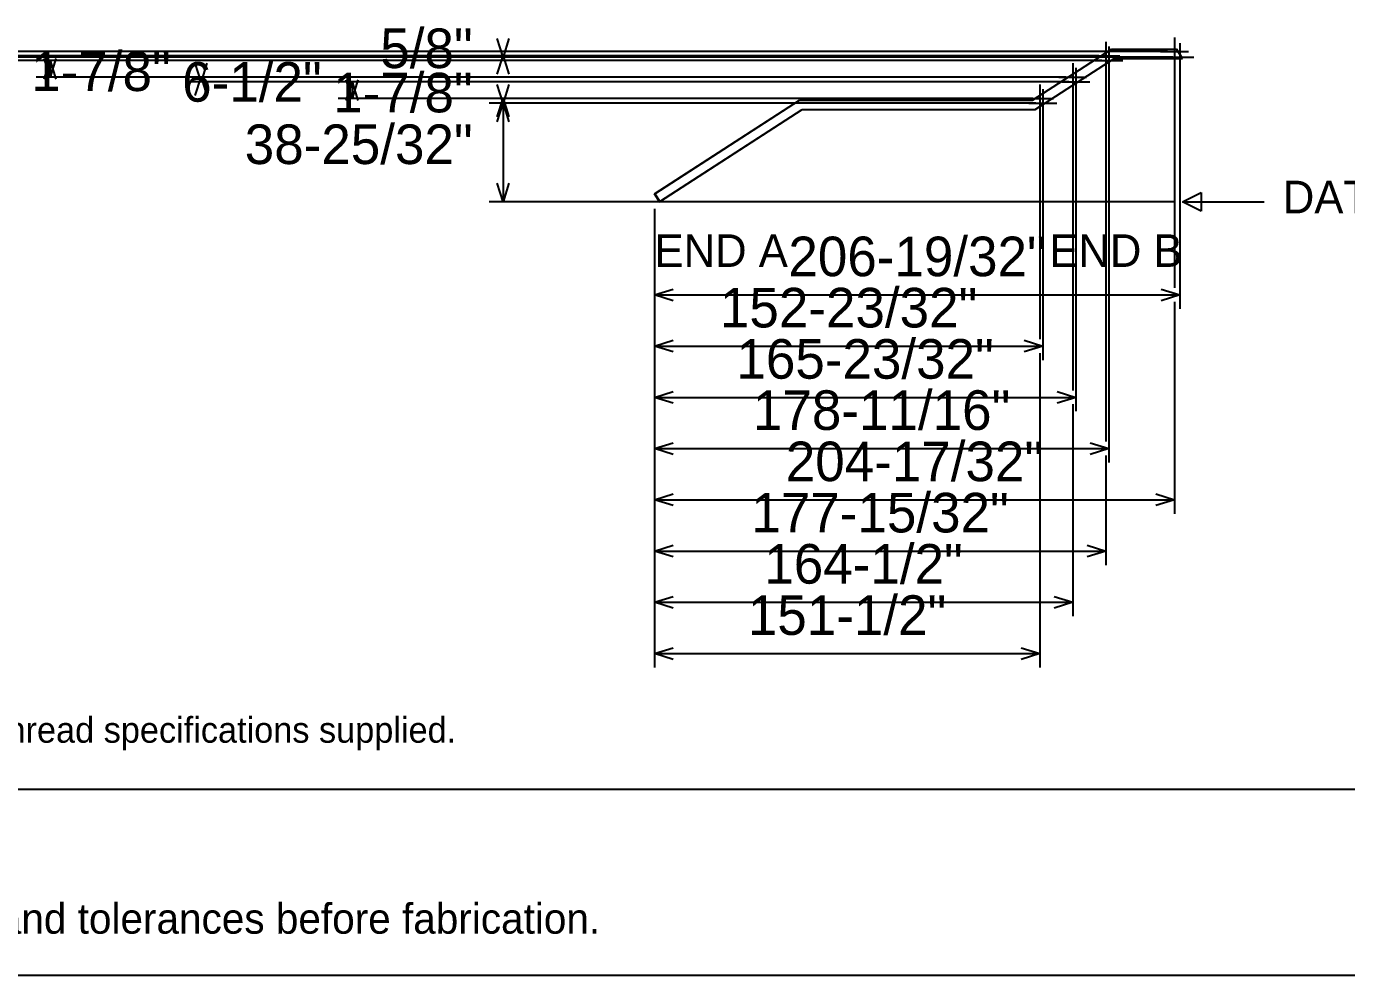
# Model space of a CAD drawing. Header units: inches. Extents: x 31 to 2213, y 31 to 1421.
# Drawn here: x 557 to 1076, y 31 to 405 of the extents above; entities that cross this region are included whole.
import ezdxf
from ezdxf.enums import TextEntityAlignment as Align

# ---------------------------------------------------------------- set-up
doc = ezdxf.new("R2010")
doc.units = ezdxf.units.IN
doc.header["$MEASUREMENT"] = 0

msp = doc.modelspace()

# ---------------------------------------------------------------- linework, layer by layer
at = {"layer": 'ANNOTATION'}
for p, q in [((744.06, 392.61), (741.76, 399.95)), ((746.35, 399.95), (744.06, 392.61)), ((1008.17, 400.36), (1008.17, 389.36)), ((1005.42, 394.86), (382.28, 394.86)), ((981.11, 398.73), (981.11, 387.73)), ((982.34, 396.85), (982.34, 385.85)), ((1002.67, 394.86), (1013.67, 394.86)), ((1010.22, 398.11), (1010.22, 387.11)), ((978.36, 393.23), (382.28, 393.23)), ((1007.47, 392.61), (466.38, 392.61)), ((979.59, 391.35), (466.38, 391.35)), ((979.59, 391.35), (560.42, 391.35)), ((565.92, 384.83), (563.62, 392.17)), ((563.62, 384.01), (565.92, 391.35)), ((568.21, 392.17), (565.92, 384.83)), ((565.92, 391.35), (565.92, 384.83)), ((565.92, 391.35), (568.21, 384.01)), ((625.3, 382.95), (623, 390.28)), ((627.59, 390.28), (625.3, 382.95)), ((978.36, 393.23), (738.56, 393.23)), ((1007.47, 392.61), (738.56, 392.61)), ((741.76, 385.9), (744.06, 393.23)), ((744.06, 393.23), (744.06, 392.61)), ((744.06, 393.23), (746.35, 385.9)), ((968.12, 390.33), (968.12, 379.33)), ((975.61, 393.23), (986.61, 393.23)), ((976.84, 391.35), (987.84, 391.35)), ((981.11, 390.48), (981.11, 241.34)), ((1004.72, 392.61), (1015.72, 392.61)), ((1008.17, 392.11), (1008.17, 301.84)), ((1010.22, 389.86), (1010.22, 293.59)), ((965.37, 384.83), (560.42, 384.83)), ((965.37, 384.83), (619.8, 384.83)), ((623, 377.5), (625.3, 384.83)), ((625.3, 384.83), (625.3, 382.95)), ((625.3, 384.83), (627.59, 377.5)), ((962.62, 384.83), (973.62, 384.83)), ((969.35, 388.45), (969.35, 377.45)), ((982.34, 388.6), (982.34, 233.09)), ((966.6, 382.95), (619.8, 382.95)), ((966.6, 382.95), (679.18, 382.95)), ((684.68, 376.43), (682.38, 383.77)), ((682.38, 375.61), (684.68, 382.95)), ((686.97, 383.77), (684.68, 376.43)), ((684.68, 382.95), (684.68, 376.43)), ((684.68, 382.95), (686.97, 375.61)), ((744.06, 374.54), (741.76, 381.88)), ((746.35, 381.88), (744.06, 374.54)), ((955.14, 381.93), (955.14, 370.93)), ((956.36, 380.04), (956.36, 369.04)), ((963.85, 382.95), (974.85, 382.95)), ((968.12, 382.08), (968.12, 261.51)), ((969.35, 380.2), (969.35, 253.26)), ((952.39, 376.43), (679.18, 376.43)), ((952.39, 376.43), (738.56, 376.43)), ((953.61, 374.54), (738.56, 374.54)), ((953.61, 374.54), (738.56, 374.54)), ((741.76, 369.1), (744.06, 376.43)), ((741.76, 367.21), (744.06, 374.54)), ((744.06, 376.43), (744.06, 374.54)), ((744.06, 376.43), (746.35, 369.1)), ((744.06, 374.54), (744.06, 335.76)), ((744.06, 374.54), (746.35, 367.21)), ((949.64, 376.43), (960.64, 376.43)), ((950.86, 374.54), (961.86, 374.54)), ((955.14, 373.68), (955.14, 281.68)), ((956.36, 371.79), (956.36, 273.43)), ((744.06, 335.76), (741.76, 343.09)), ((746.35, 343.09), (744.06, 335.76)), ((1011.36, 335.76), (1018.69, 339.43)), ((1018.69, 339.43), (1018.69, 332.09)), ((1008.61, 335.76), (738.56, 335.76)), ((803.64, 333.01), (803.64, 293.59)), ((803.64, 333.01), (803.64, 273.43)), ((803.64, 333.01), (803.64, 253.26)), ((803.64, 333.01), (803.64, 233.09)), ((803.64, 333.01), (803.64, 212.93)), ((803.64, 333.01), (803.64, 192.76)), ((803.64, 333.01), (803.64, 172.59)), ((803.64, 333.01), (803.64, 152.43)), ((1011.36, 335.76), (1043.44, 335.76)), ((1018.69, 332.09), (1011.36, 335.76)), ((803.64, 299.09), (810.97, 301.39)), ((1002.89, 301.39), (1010.22, 299.09)), ((803.64, 299.09), (1010.22, 299.09)), ((810.97, 296.8), (803.64, 299.09)), ((1010.22, 299.09), (1002.89, 296.8)), ((1008.17, 296.34), (1008.17, 212.93)), ((803.64, 278.93), (810.97, 281.22)), ((949.02, 281.22), (956.36, 278.93)), ((803.64, 278.93), (956.36, 278.93)), ((810.97, 276.64), (803.64, 278.93)), ((956.36, 278.93), (949.02, 276.64)), ((955.14, 276.18), (955.14, 152.43)), ((803.64, 258.76), (810.97, 261.05)), ((962.01, 261.05), (969.35, 258.76)), ((803.64, 258.76), (969.35, 258.76)), ((810.97, 256.47), (803.64, 258.76)), ((969.35, 258.76), (962.01, 256.47)), ((968.12, 256.01), (968.12, 172.59)), ((803.64, 238.59), (810.97, 240.89)), ((975, 240.89), (982.34, 238.59)), ((803.64, 238.59), (982.34, 238.59)), ((810.97, 236.3), (803.64, 238.59)), ((982.34, 238.59), (975, 236.3)), ((981.11, 235.84), (981.11, 192.76)), ((803.64, 218.43), (810.97, 220.72)), ((803.64, 218.43), (1008.17, 218.43)), ((810.97, 216.14), (803.64, 218.43)), ((1000.84, 220.72), (1008.17, 218.43)), ((1008.17, 218.43), (1000.84, 216.14)), ((803.64, 198.26), (810.97, 200.55)), ((803.64, 198.26), (981.11, 198.26)), ((810.97, 195.97), (803.64, 198.26)), ((973.78, 200.55), (981.11, 198.26)), ((981.11, 198.26), (973.78, 195.97)), ((803.64, 178.09), (810.97, 180.39)), ((803.64, 178.09), (968.12, 178.09)), ((810.97, 175.8), (803.64, 178.09)), ((960.79, 180.39), (968.12, 178.09)), ((968.12, 178.09), (960.79, 175.8)), ((803.64, 157.93), (810.97, 160.22)), ((803.64, 157.93), (955.14, 157.93)), ((810.97, 155.64), (803.64, 157.93)), ((947.8, 160.22), (955.14, 157.93)), ((955.14, 157.93), (947.8, 155.64))]:
    msp.add_line(p, q, dxfattribs=at)
at = {"layer": 'OUTLINE'}
for p, q in [((952.36, 375.68), (983.37, 395.74)), ((952.36, 375.68), (983.37, 395.74)), ((983.37, 395.74), (1009.02, 395.74)), ((983.37, 395.74), (1009.02, 395.74)), ((1009.02, 395.74), (1011.36, 392.11)), ((1011.36, 392.11), (1009.02, 395.74)), ((953.43, 372.06), (984.44, 392.11)), ((953.43, 372.06), (984.44, 392.11)), ((982.18, 391.4), (982.17, 391.39)), ((982.17, 391.39), (982.17, 391.38)), ((982.17, 391.38), (982.17, 391.37)), ((982.17, 391.37), (982.17, 391.36)), ((982.17, 391.36), (982.17, 391.36)), ((982.17, 391.36), (982.17, 391.35)), ((982.17, 391.35), (982.17, 391.34)), ((982.17, 391.34), (982.17, 391.33)), ((982.17, 391.33), (982.17, 391.32)), ((982.17, 391.32), (982.17, 391.32)), ((982.17, 391.32), (982.17, 391.31)), ((982.17, 391.31), (982.18, 391.3)), ((982.19, 391.42), (982.18, 391.41)), ((982.18, 391.41), (982.18, 391.4)), ((982.18, 391.4), (982.18, 391.4)), ((982.18, 391.3), (982.18, 391.29)), ((982.18, 391.29), (982.18, 391.28)), ((982.18, 391.28), (982.18, 391.28)), ((982.18, 391.28), (982.19, 391.27)), ((982.2, 391.44), (982.19, 391.43)), ((982.19, 391.43), (982.19, 391.43)), ((982.19, 391.43), (982.19, 391.42)), ((982.19, 391.27), (982.19, 391.26)), ((982.19, 391.26), (982.2, 391.25)), ((982.21, 391.45), (982.2, 391.45)), ((982.2, 391.45), (982.2, 391.44)), ((982.25, 391.29), (982.2, 391.25)), ((982.2, 391.25), (982.2, 391.25)), ((982.2, 391.25), (982.21, 391.24)), ((982.22, 391.46), (982.21, 391.46)), ((982.21, 391.46), (982.21, 391.45)), ((982.21, 391.24), (982.21, 391.24)), ((982.21, 391.24), (982.22, 391.23)), ((982.23, 391.47), (982.22, 391.46)), ((982.22, 391.23), (982.22, 391.22)), ((982.22, 391.22), (982.23, 391.22)), ((982.24, 391.48), (982.23, 391.48)), ((982.23, 391.48), (982.23, 391.47)), ((982.23, 391.22), (982.23, 391.21)), ((982.23, 391.21), (982.24, 391.21)), ((982.25, 391.48), (982.24, 391.48)), ((982.24, 391.21), (982.25, 391.2)), ((982.26, 391.49), (982.25, 391.49)), ((982.25, 391.49), (982.25, 391.48)), ((982.25, 391.2), (982.25, 391.2)), ((982.25, 391.2), (982.26, 391.2)), ((982.27, 391.5), (982.26, 391.49)), ((982.26, 391.2), (982.27, 391.19)), ((982.28, 391.5), (982.27, 391.5)), ((982.27, 391.5), (982.27, 391.5)), ((982.27, 391.19), (982.28, 391.19)), ((982.29, 391.5), (982.28, 391.5)), ((982.28, 391.19), (982.28, 391.19)), ((982.28, 391.19), (982.29, 391.18)), ((982.3, 391.51), (982.29, 391.5)), ((982.29, 391.18), (982.3, 391.18)), ((982.31, 391.51), (982.3, 391.51)), ((982.3, 391.18), (982.31, 391.18)), ((982.32, 391.51), (982.31, 391.51)), ((982.31, 391.51), (982.31, 391.51)), ((982.31, 391.18), (982.32, 391.18)), ((982.33, 391.51), (982.32, 391.51)), ((982.32, 391.18), (982.32, 391.18)), ((982.32, 391.18), (982.33, 391.18)), ((982.34, 391.51), (982.33, 391.51)), ((982.33, 391.18), (982.34, 391.18)), ((982.35, 391.51), (982.34, 391.51)), ((982.34, 391.18), (982.35, 391.18)), ((982.36, 391.51), (982.35, 391.51)), ((982.35, 391.51), (982.35, 391.51)), ((982.35, 391.18), (982.36, 391.18)), ((982.37, 391.51), (982.36, 391.51)), ((982.36, 391.18), (982.37, 391.18)), ((982.38, 391.51), (982.37, 391.51)), ((982.37, 391.18), (982.38, 391.19)), ((982.37, 391.18), (982.37, 391.18)), ((982.39, 391.5), (982.38, 391.51)), ((982.38, 391.19), (982.39, 391.19)), ((982.4, 391.5), (982.39, 391.5)), ((982.39, 391.5), (982.39, 391.5)), ((982.39, 391.19), (982.4, 391.19)), ((982.41, 391.49), (982.4, 391.5)), ((982.4, 391.19), (982.41, 391.2)), ((982.4, 391.19), (982.4, 391.19)), ((982.42, 391.49), (982.41, 391.49)), ((982.41, 391.2), (982.42, 391.2)), ((982.43, 391.48), (982.42, 391.49)), ((982.42, 391.49), (982.42, 391.49)), ((982.42, 391.4), (982.47, 391.44)), ((982.42, 391.2), (982.43, 391.21)), ((982.44, 391.48), (982.43, 391.48)), ((982.43, 391.21), (982.44, 391.22)), ((982.43, 391.21), (982.43, 391.21)), ((982.44, 391.47), (982.44, 391.48)), ((982.45, 391.47), (982.44, 391.47)), ((982.44, 391.22), (982.45, 391.23)), ((982.44, 391.22), (982.44, 391.22)), ((982.45, 391.46), (982.45, 391.47)), ((982.46, 391.45), (982.45, 391.46)), ((982.45, 391.23), (982.46, 391.23)), ((982.47, 391.45), (982.46, 391.45)), ((982.46, 391.23), (982.46, 391.24)), ((982.46, 391.24), (982.47, 391.24)), ((982.47, 391.44), (982.47, 391.45)), ((982.48, 391.43), (982.47, 391.44)), ((982.47, 391.44), (982.47, 391.44)), ((982.47, 391.25), (982.48, 391.26)), ((982.47, 391.24), (982.47, 391.25)), ((982.48, 391.42), (982.48, 391.43)), ((982.49, 391.41), (982.48, 391.42)), ((982.48, 391.27), (982.49, 391.28)), ((982.48, 391.26), (982.48, 391.27)), ((982.48, 391.26), (982.48, 391.26)), ((982.49, 391.4), (982.49, 391.41)), ((982.49, 391.41), (982.49, 391.41)), ((982.49, 391.39), (982.49, 391.4)), ((982.5, 391.38), (982.49, 391.39)), ((982.49, 391.29), (982.5, 391.3)), ((982.49, 391.28), (982.49, 391.29)), ((982.49, 391.29), (982.49, 391.29)), ((982.5, 391.37), (982.5, 391.38)), ((982.5, 391.38), (982.5, 391.38)), ((982.5, 391.36), (982.5, 391.37)), ((982.5, 391.35), (982.5, 391.36)), ((982.5, 391.34), (982.5, 391.35)), ((982.5, 391.33), (982.5, 391.34)), ((982.5, 391.32), (982.5, 391.33)), ((982.5, 391.33), (982.5, 391.33)), ((982.5, 391.31), (982.5, 391.32)), ((982.5, 391.3), (982.5, 391.31)), ((984.44, 392.11), (1011.36, 392.11)), ((984.44, 392.11), (1011.36, 392.11)), ((1010.06, 392.64), (1010.05, 392.63)), ((1010.05, 392.63), (1010.05, 392.62)), ((1010.05, 392.62), (1010.05, 392.62)), ((1010.05, 392.62), (1010.05, 392.61)), ((1010.05, 392.61), (1010.05, 392.6)), ((1010.05, 392.6), (1010.05, 392.59)), ((1010.05, 392.59), (1010.06, 392.58)), ((1010.07, 392.68), (1010.06, 392.67)), ((1010.06, 392.67), (1010.06, 392.66)), ((1010.06, 392.66), (1010.06, 392.66)), ((1010.06, 392.66), (1010.06, 392.65)), ((1010.06, 392.65), (1010.06, 392.64)), ((1010.06, 392.58), (1010.06, 392.58)), ((1010.06, 392.58), (1010.06, 392.57)), ((1010.06, 392.57), (1010.06, 392.56)), ((1010.06, 392.56), (1010.06, 392.55)), ((1010.06, 392.55), (1010.07, 392.54)), ((1010.08, 392.7), (1010.07, 392.69)), ((1010.07, 392.69), (1010.07, 392.69)), ((1010.07, 392.69), (1010.07, 392.68)), ((1010.07, 392.54), (1010.07, 392.54)), ((1010.07, 392.54), (1010.08, 392.53)), ((1010.09, 392.71), (1010.08, 392.71)), ((1010.08, 392.71), (1010.08, 392.7)), ((1010.14, 392.56), (1010.08, 392.52)), ((1010.08, 392.53), (1010.08, 392.52)), ((1010.08, 392.52), (1010.08, 392.52)), ((1010.08, 392.52), (1010.09, 392.51)), ((1010.1, 392.73), (1010.09, 392.72)), ((1010.09, 392.72), (1010.09, 392.71)), ((1010.09, 392.51), (1010.09, 392.5)), ((1010.09, 392.5), (1010.1, 392.5)), ((1010.11, 392.74), (1010.1, 392.73)), ((1010.1, 392.73), (1010.1, 392.73)), ((1010.1, 392.5), (1010.11, 392.49)), ((1010.12, 392.74), (1010.11, 392.74)), ((1010.11, 392.49), (1010.11, 392.49)), ((1010.11, 392.49), (1010.12, 392.48)), ((1010.13, 392.75), (1010.12, 392.75)), ((1010.12, 392.75), (1010.12, 392.74)), ((1010.12, 392.48), (1010.12, 392.48)), ((1010.12, 392.48), (1010.13, 392.47)), ((1010.14, 392.76), (1010.13, 392.75)), ((1010.13, 392.47), (1010.14, 392.47)), ((1010.15, 392.76), (1010.14, 392.76)), ((1010.14, 392.76), (1010.14, 392.76)), ((1010.14, 392.47), (1010.15, 392.46)), ((1010.16, 392.77), (1010.15, 392.76)), ((1010.15, 392.46), (1010.15, 392.46)), ((1010.15, 392.46), (1010.16, 392.46)), ((1010.17, 392.77), (1010.16, 392.77)), ((1010.16, 392.46), (1010.17, 392.46)), ((1010.18, 392.78), (1010.17, 392.77)), ((1010.17, 392.77), (1010.17, 392.77)), ((1010.17, 392.46), (1010.18, 392.45)), ((1010.19, 392.78), (1010.18, 392.78)), ((1010.18, 392.45), (1010.18, 392.45)), ((1010.18, 392.45), (1010.19, 392.45)), ((1010.2, 392.78), (1010.19, 392.78)), ((1010.19, 392.45), (1010.2, 392.45)), ((1010.21, 392.78), (1010.2, 392.78)), ((1010.2, 392.45), (1010.21, 392.45)), ((1010.22, 392.78), (1010.21, 392.78)), ((1010.21, 392.78), (1010.21, 392.78)), ((1010.21, 392.45), (1010.22, 392.45)), ((1010.23, 392.78), (1010.22, 392.78)), ((1010.22, 392.45), (1010.22, 392.45)), ((1010.22, 392.45), (1010.23, 392.45)), ((1010.24, 392.78), (1010.23, 392.78)), ((1010.23, 392.45), (1010.24, 392.45)), ((1010.25, 392.78), (1010.24, 392.78)), ((1010.24, 392.45), (1010.25, 392.45)), ((1010.26, 392.77), (1010.25, 392.78)), ((1010.25, 392.78), (1010.25, 392.78)), ((1010.25, 392.45), (1010.26, 392.45)), ((1010.27, 392.77), (1010.26, 392.77)), ((1010.26, 392.45), (1010.27, 392.45)), ((1010.28, 392.77), (1010.27, 392.77)), ((1010.27, 392.45), (1010.27, 392.46)), ((1010.27, 392.46), (1010.28, 392.46)), ((1010.29, 392.77), (1010.28, 392.77)), ((1010.28, 392.46), (1010.29, 392.46)), ((1010.29, 392.76), (1010.29, 392.77)), ((1010.3, 392.76), (1010.29, 392.76)), ((1010.29, 392.46), (1010.3, 392.47)), ((1010.31, 392.75), (1010.3, 392.76)), ((1010.3, 392.67), (1010.36, 392.7)), ((1010.3, 392.47), (1010.3, 392.47)), ((1010.3, 392.47), (1010.31, 392.47)), ((1010.32, 392.75), (1010.31, 392.75)), ((1010.31, 392.75), (1010.31, 392.75)), ((1010.31, 392.47), (1010.32, 392.48)), ((1010.33, 392.74), (1010.32, 392.75)), ((1010.32, 392.48), (1010.33, 392.49)), ((1010.32, 392.48), (1010.32, 392.48)), ((1010.33, 392.73), (1010.33, 392.74)), ((1010.34, 392.73), (1010.33, 392.73)), ((1010.33, 392.49), (1010.34, 392.5)), ((1010.33, 392.49), (1010.33, 392.49)), ((1010.34, 392.72), (1010.34, 392.73)), ((1010.35, 392.72), (1010.34, 392.72)), ((1010.34, 392.5), (1010.35, 392.51)), ((1010.35, 392.71), (1010.35, 392.72)), ((1010.36, 392.7), (1010.35, 392.71)), ((1010.35, 392.51), (1010.36, 392.52)), ((1010.35, 392.51), (1010.35, 392.51)), ((1010.37, 392.69), (1010.36, 392.7)), ((1010.36, 392.7), (1010.36, 392.7)), ((1010.36, 392.53), (1010.37, 392.54)), ((1010.36, 392.52), (1010.36, 392.53)), ((1010.36, 392.53), (1010.36, 392.53)), ((1010.37, 392.68), (1010.37, 392.69)), ((1010.37, 392.67), (1010.37, 392.68)), ((1010.38, 392.67), (1010.37, 392.67)), ((1010.37, 392.55), (1010.37, 392.56)), ((1010.37, 392.56), (1010.38, 392.56)), ((1010.37, 392.54), (1010.37, 392.55)), ((1010.38, 392.66), (1010.38, 392.67)), ((1010.38, 392.65), (1010.38, 392.66)), ((1010.38, 392.64), (1010.38, 392.65)), ((1010.38, 392.63), (1010.38, 392.64)), ((1010.38, 392.64), (1010.38, 392.64)), ((1010.39, 392.62), (1010.38, 392.63)), ((1010.38, 392.6), (1010.39, 392.61)), ((1010.38, 392.59), (1010.38, 392.6)), ((1010.38, 392.58), (1010.38, 392.59)), ((1010.38, 392.59), (1010.38, 392.59)), ((1010.38, 392.57), (1010.38, 392.58)), ((1010.38, 392.56), (1010.38, 392.57)), ((1010.39, 392.61), (1010.39, 392.62)), ((969.19, 382.99), (969.18, 382.98)), ((969.18, 382.98), (969.18, 382.97)), ((969.18, 382.97), (969.18, 382.96)), ((969.18, 382.96), (969.18, 382.96)), ((969.18, 382.96), (969.18, 382.95)), ((969.18, 382.95), (969.18, 382.94)), ((969.18, 382.94), (969.18, 382.93)), ((969.18, 382.93), (969.18, 382.92)), ((969.18, 382.92), (969.18, 382.92)), ((969.18, 382.92), (969.18, 382.91)), ((969.18, 382.91), (969.19, 382.9)), ((969.2, 383.02), (969.19, 383.01)), ((969.19, 383.01), (969.19, 383)), ((969.19, 383), (969.19, 383)), ((969.19, 383), (969.19, 382.99)), ((969.19, 382.9), (969.19, 382.89)), ((969.19, 382.89), (969.19, 382.88)), ((969.19, 382.88), (969.19, 382.88)), ((969.19, 382.88), (969.2, 382.87)), ((969.21, 383.03), (969.2, 383.03)), ((969.2, 383.03), (969.2, 383.02)), ((969.2, 382.87), (969.2, 382.86)), ((969.2, 382.86), (969.21, 382.85)), ((969.22, 383.05), (969.21, 383.05)), ((969.21, 383.05), (969.21, 383.04)), ((969.21, 383.04), (969.21, 383.03)), ((969.26, 382.89), (969.21, 382.85)), ((969.21, 382.85), (969.21, 382.85)), ((969.21, 382.85), (969.22, 382.84)), ((969.23, 383.06), (969.22, 383.06)), ((969.22, 383.06), (969.22, 383.05)), ((969.22, 382.84), (969.22, 382.84)), ((969.22, 382.84), (969.23, 382.83)), ((969.24, 383.07), (969.23, 383.06)), ((969.23, 382.83), (969.23, 382.82)), ((969.23, 382.82), (969.24, 382.82)), ((969.25, 383.08), (969.24, 383.07)), ((969.24, 383.07), (969.24, 383.07)), ((969.24, 382.82), (969.25, 382.81)), ((969.26, 383.08), (969.25, 383.08)), ((969.25, 382.81), (969.25, 382.81)), ((969.25, 382.81), (969.26, 382.8)), ((969.27, 383.09), (969.26, 383.09)), ((969.26, 383.09), (969.26, 383.08)), ((969.26, 382.8), (969.27, 382.8)), ((969.28, 383.1), (969.27, 383.09)), ((969.27, 382.8), (969.27, 382.8)), ((969.27, 382.8), (969.28, 382.79)), ((969.29, 383.1), (969.28, 383.1)), ((969.28, 383.1), (969.28, 383.1)), ((969.28, 382.79), (969.29, 382.79)), ((969.3, 383.1), (969.29, 383.1)), ((969.29, 382.79), (969.3, 382.79)), ((969.31, 383.11), (969.3, 383.1)), ((969.3, 382.79), (969.3, 382.78)), ((969.3, 382.78), (969.31, 382.78)), ((969.32, 383.11), (969.31, 383.11)), ((969.31, 382.78), (969.32, 382.78)), ((969.33, 383.11), (969.32, 383.11)), ((969.32, 383.11), (969.32, 383.11)), ((969.32, 382.78), (969.33, 382.78)), ((969.34, 383.11), (969.33, 383.11)), ((969.33, 382.78), (969.34, 382.78)), ((969.35, 383.11), (969.34, 383.11)), ((969.34, 382.78), (969.34, 382.78)), ((969.34, 382.78), (969.35, 382.78)), ((969.36, 383.11), (969.35, 383.11)), ((969.35, 382.78), (969.36, 382.78)), ((969.37, 383.11), (969.36, 383.11)), ((969.36, 383.11), (969.36, 383.11)), ((969.36, 382.78), (969.37, 382.78)), ((969.38, 383.11), (969.37, 383.11)), ((969.37, 382.78), (969.38, 382.78)), ((969.39, 383.11), (969.38, 383.11)), ((969.38, 382.78), (969.39, 382.79)), ((969.38, 382.78), (969.38, 382.78)), ((969.4, 383.1), (969.39, 383.11)), ((969.39, 382.79), (969.4, 382.79)), ((969.41, 383.1), (969.4, 383.1)), ((969.4, 383.1), (969.4, 383.1)), ((969.4, 382.79), (969.41, 382.79)), ((969.42, 383.09), (969.41, 383.1)), ((969.41, 382.79), (969.42, 382.8)), ((969.41, 382.79), (969.41, 382.79)), ((969.43, 383.09), (969.42, 383.09)), ((969.42, 382.8), (969.43, 382.8)), ((969.44, 383.08), (969.43, 383.09)), ((969.43, 383.09), (969.43, 383.09)), ((969.43, 383), (969.49, 383.04)), ((969.43, 382.8), (969.44, 382.81)), ((969.45, 383.08), (969.44, 383.08)), ((969.44, 382.81), (969.45, 382.82)), ((969.44, 382.81), (969.44, 382.81)), ((969.45, 383.07), (969.45, 383.08)), ((969.46, 383.07), (969.45, 383.07)), ((969.45, 382.82), (969.46, 382.82)), ((969.47, 383.06), (969.46, 383.07)), ((969.46, 382.82), (969.46, 382.83)), ((969.46, 382.83), (969.47, 382.83)), ((969.47, 383.05), (969.47, 383.06)), ((969.48, 383.05), (969.47, 383.05)), ((969.47, 382.83), (969.47, 382.84)), ((969.47, 382.84), (969.48, 382.84)), ((969.48, 383.04), (969.48, 383.05)), ((969.49, 383.04), (969.48, 383.04)), ((969.48, 382.85), (969.49, 382.86)), ((969.48, 382.84), (969.48, 382.85)), ((969.49, 383.03), (969.49, 383.04)), ((969.49, 383.02), (969.49, 383.03)), ((969.5, 383.01), (969.49, 383.02)), ((969.49, 382.86), (969.5, 382.87)), ((969.49, 382.86), (969.49, 382.86)), ((969.5, 383), (969.5, 383.01)), ((969.5, 383.01), (969.5, 383.01)), ((969.51, 382.99), (969.5, 383)), ((969.5, 382.89), (969.51, 382.9)), ((969.5, 382.88), (969.5, 382.89)), ((969.5, 382.89), (969.5, 382.89)), ((969.5, 382.87), (969.5, 382.88)), ((969.51, 382.98), (969.51, 382.99)), ((969.51, 382.97), (969.51, 382.98)), ((969.51, 382.98), (969.51, 382.98)), ((969.51, 382.96), (969.51, 382.97)), ((969.51, 382.95), (969.51, 382.96)), ((969.51, 382.94), (969.51, 382.95)), ((969.51, 382.93), (969.51, 382.94)), ((969.51, 382.92), (969.51, 382.93)), ((969.51, 382.93), (969.51, 382.93)), ((969.51, 382.91), (969.51, 382.92)), ((969.51, 382.9), (969.51, 382.91)), ((803.64, 338.81), (860.66, 375.68)), ((803.8, 338.91), (860.66, 375.68)), ((860.66, 375.68), (952.36, 375.68)), ((860.66, 375.68), (952.36, 375.68)), ((956.2, 374.59), (956.19, 374.58)), ((956.19, 374.58), (956.19, 374.57)), ((956.19, 374.57), (956.19, 374.56)), ((956.19, 374.56), (956.19, 374.56)), ((956.19, 374.56), (956.19, 374.55)), ((956.19, 374.55), (956.19, 374.54)), ((956.19, 374.54), (956.19, 374.53)), ((956.19, 374.53), (956.19, 374.52)), ((956.19, 374.52), (956.19, 374.52)), ((956.19, 374.52), (956.2, 374.51)), ((956.21, 374.62), (956.2, 374.61)), ((956.2, 374.61), (956.2, 374.6)), ((956.2, 374.6), (956.2, 374.6)), ((956.2, 374.6), (956.2, 374.59)), ((956.2, 374.51), (956.2, 374.5)), ((956.2, 374.5), (956.2, 374.49)), ((956.2, 374.49), (956.2, 374.48)), ((956.2, 374.48), (956.21, 374.48)), ((956.22, 374.63), (956.21, 374.63)), ((956.21, 374.63), (956.21, 374.62)), ((956.21, 374.48), (956.21, 374.47)), ((956.21, 374.47), (956.21, 374.46)), ((956.21, 374.46), (956.22, 374.45)), ((956.23, 374.65), (956.22, 374.64)), ((956.22, 374.64), (956.22, 374.63)), ((956.28, 374.49), (956.22, 374.45)), ((956.22, 374.45), (956.22, 374.45)), ((956.22, 374.45), (956.23, 374.44)), ((956.24, 374.66), (956.23, 374.65)), ((956.23, 374.65), (956.23, 374.65)), ((956.23, 374.44), (956.23, 374.44)), ((956.23, 374.44), (956.24, 374.43)), ((956.25, 374.67), (956.24, 374.66)), ((956.24, 374.66), (956.24, 374.66)), ((956.24, 374.43), (956.24, 374.42)), ((956.24, 374.42), (956.25, 374.42)), ((956.26, 374.68), (956.25, 374.67)), ((956.25, 374.67), (956.25, 374.67)), ((956.25, 374.42), (956.26, 374.41)), ((956.27, 374.68), (956.26, 374.68)), ((956.26, 374.41), (956.26, 374.41)), ((956.26, 374.41), (956.27, 374.4)), ((956.28, 374.69), (956.27, 374.69)), ((956.27, 374.69), (956.27, 374.68)), ((956.27, 374.4), (956.28, 374.4)), ((956.29, 374.7), (956.28, 374.69)), ((956.28, 374.4), (956.28, 374.4)), ((956.28, 374.4), (956.29, 374.39)), ((956.3, 374.7), (956.29, 374.7)), ((956.29, 374.39), (956.3, 374.39)), ((956.31, 374.7), (956.3, 374.7)), ((956.3, 374.7), (956.3, 374.7)), ((956.3, 374.39), (956.31, 374.39)), ((956.32, 374.71), (956.31, 374.7)), ((956.31, 374.39), (956.31, 374.38)), ((956.31, 374.38), (956.32, 374.38)), ((956.33, 374.71), (956.32, 374.71)), ((956.32, 374.38), (956.33, 374.38)), ((956.34, 374.71), (956.33, 374.71)), ((956.33, 374.71), (956.33, 374.71)), ((956.33, 374.38), (956.34, 374.38)), ((956.35, 374.71), (956.34, 374.71)), ((956.34, 374.38), (956.35, 374.38)), ((956.36, 374.71), (956.35, 374.71)), ((956.35, 374.38), (956.35, 374.38)), ((956.35, 374.38), (956.36, 374.38)), ((956.37, 374.71), (956.36, 374.71)), ((956.36, 374.38), (956.37, 374.38)), ((956.38, 374.71), (956.37, 374.71)), ((956.37, 374.38), (956.38, 374.38)), ((956.39, 374.71), (956.38, 374.71)), ((956.38, 374.71), (956.38, 374.71)), ((956.38, 374.38), (956.39, 374.38)), ((956.4, 374.71), (956.39, 374.71)), ((956.39, 374.38), (956.4, 374.39)), ((956.39, 374.38), (956.39, 374.38)), ((956.41, 374.7), (956.4, 374.71)), ((956.4, 374.39), (956.41, 374.39)), ((956.42, 374.7), (956.41, 374.7)), ((956.41, 374.39), (956.42, 374.39)), ((956.43, 374.69), (956.42, 374.7)), ((956.42, 374.7), (956.42, 374.7)), ((956.42, 374.39), (956.43, 374.39)), ((956.44, 374.69), (956.43, 374.69)), ((956.43, 374.39), (956.43, 374.4)), ((956.43, 374.4), (956.44, 374.4)), ((956.45, 374.68), (956.44, 374.69)), ((956.44, 374.69), (956.44, 374.69)), ((956.44, 374.6), (956.5, 374.64)), ((956.44, 374.4), (956.45, 374.41)), ((956.46, 374.68), (956.45, 374.68)), ((956.45, 374.41), (956.46, 374.42)), ((956.45, 374.41), (956.45, 374.41)), ((956.46, 374.67), (956.46, 374.68)), ((956.47, 374.67), (956.46, 374.67)), ((956.46, 374.42), (956.47, 374.42)), ((956.48, 374.66), (956.47, 374.67)), ((956.47, 374.42), (956.47, 374.43)), ((956.47, 374.43), (956.48, 374.43)), ((956.48, 374.65), (956.48, 374.66)), ((956.49, 374.65), (956.48, 374.65)), ((956.48, 374.43), (956.48, 374.44)), ((956.48, 374.44), (956.49, 374.44)), ((956.49, 374.64), (956.49, 374.65)), ((956.5, 374.64), (956.49, 374.64)), ((956.49, 374.45), (956.5, 374.46)), ((956.49, 374.44), (956.49, 374.45)), ((956.5, 374.63), (956.5, 374.64)), ((956.5, 374.62), (956.5, 374.63)), ((956.51, 374.61), (956.5, 374.62)), ((956.5, 374.46), (956.51, 374.47)), ((956.5, 374.46), (956.5, 374.46)), ((956.51, 374.6), (956.51, 374.61)), ((956.51, 374.61), (956.51, 374.61)), ((956.52, 374.59), (956.51, 374.6)), ((956.51, 374.49), (956.52, 374.5)), ((956.51, 374.48), (956.51, 374.49)), ((956.51, 374.49), (956.51, 374.49)), ((956.51, 374.47), (956.51, 374.48)), ((956.52, 374.58), (956.52, 374.59)), ((956.52, 374.57), (956.52, 374.58)), ((956.52, 374.56), (956.52, 374.57)), ((956.52, 374.57), (956.52, 374.57)), ((956.52, 374.55), (956.52, 374.56)), ((956.52, 374.54), (956.52, 374.55)), ((956.52, 374.53), (956.52, 374.54)), ((956.52, 374.52), (956.52, 374.53)), ((956.52, 374.53), (956.52, 374.53)), ((956.52, 374.51), (956.52, 374.52)), ((956.52, 374.5), (956.52, 374.51)), ((805.61, 335.76), (861.73, 372.06)), ((805.76, 335.86), (861.73, 372.06)), ((861.73, 372.06), (953.43, 372.06)), ((861.73, 372.06), (953.43, 372.06)), ((803.64, 338.81), (803.8, 338.91)), ((805.61, 335.76), (803.64, 338.81)), ((803.64, 338.81), (805.61, 335.76)), ((805.76, 335.86), (803.8, 338.91)), ((803.8, 338.91), (805.76, 335.86)), ((805.76, 335.86), (805.61, 335.76)), ((31.17, 104.5), (2212.83, 104.5)), ((2212.83, 31.17), (31.17, 31.17))]:
    msp.add_line(p, q, dxfattribs=at)
for centre, radius in [((1008.17, 394.86), 0.101), ((981.11, 393.23), 0.101), ((982.34, 391.35), 0.0968), ((1010.22, 392.61), 0.0967), ((968.12, 384.83), 0.101), ((969.35, 382.95), 0.0968), ((955.14, 376.43), 0.101), ((956.36, 374.54), 0.0968)]:
    msp.add_circle(centre, radius, dxfattribs=at)

# ---------------------------------------------------------------- texts
at = {"layer": 'ANNOTATION'}
for s, height, p in [('5/8"', 15.583, (732.14, 388.34)), ('1-7/8"', 15.583, (613.38, 379.31)), ('6-1/2"', 15.583, (672.76, 375.11)), ('1-7/8"', 15.583, (732.14, 370.91)), ('38-25/32"', 15.583, (732.14, 350.57)), ('END B', 12.833, (1011.36, 310.09))]:
    msp.add_text(s, height=height, dxfattribs=at).set_placement(p, align=Align.RIGHT)
for s, height, p in [('DATUM C / EXTENT', 12.8333, (1050.78, 331.18)), ('END A', 12.833, (803.64, 310.09)), ('GEOMETRY REVIEW: spline chord error <0.00001 in where recorded; no native thread specifications supplied.', 10.08333, (60.5, 122.83)), ('MODEL-DERIVED REVIEW PREVIEW - verify dimensions, material and tolerances before fabrication.', 11.9167, (60.5, 47.67))]:
    msp.add_text(s, height=height, dxfattribs=at).set_placement(p)
for s, p in [('206-19/32"', (906.93, 306.43)), ('152-23/32"', (880, 286.26)), ('165-23/32"', (886.49, 266.09)), ('178-11/16"', (892.99, 245.93)), ('204-17/32"', (905.9, 225.76)), ('177-15/32"', (892.38, 205.59)), ('164-1/2"', (885.88, 185.43)), ('151-1/2"', (879.39, 165.26))]:
    msp.add_text(s, height=15.583, dxfattribs=at).set_placement(p, align=Align.CENTER)

doc.saveas('drawing.dxf')
